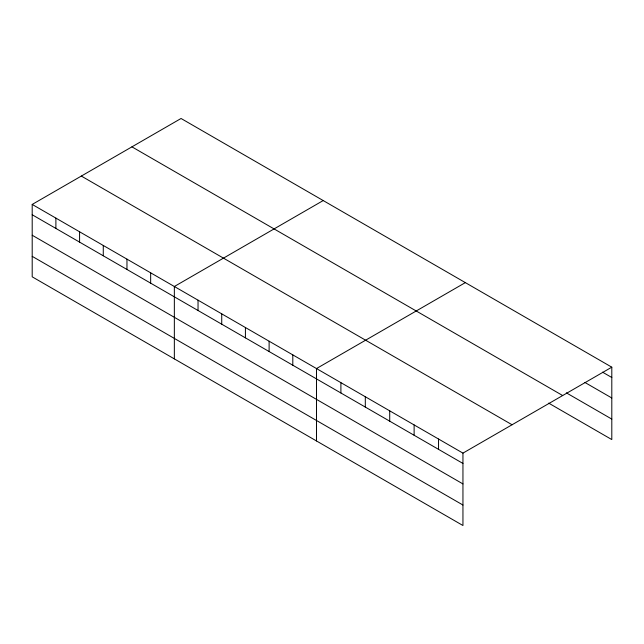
<?xml version="1.0" encoding="UTF-8"?>
<svg xmlns="http://www.w3.org/2000/svg" width="644" height="644" viewBox="0 0 644 644"><rect width="100%" height="100%" fill="white"/><g stroke="black" fill="none" stroke-linecap="round" stroke-linejoin="round"><path stroke-width="0.97" d="M462.947 483.926L462.947 453.118L32.2 204.43L32.2 276.823L462.947 525.512L462.947 483.926L32.2 235.237M548.672 403.128L611.8 439.57L611.8 367.177L181.053 118.488L32.2 204.43M323.199 200.558L174.347 286.5L174.347 358.893M465.346 282.619L316.494 368.561L316.494 440.955M462.947 453.118L611.8 367.177M602.543 372.16L611.8 377.505M584.865 382.439L611.8 397.984M566.35 392.848L611.8 419.091M131.931 146.848L562.679 395.537M81.321 176.07L512.069 424.758M32.2 214.758L462.947 463.447M32.2 256.344L462.947 505.033M438.54 439.023L438.54 449.351M414.124 424.935L414.124 435.264M389.717 410.84L389.717 421.168M365.309 396.744L365.309 407.072M340.901 382.657L340.901 392.985M292.803 354.884L292.803 365.212M269.112 341.207L269.112 351.535M245.42 327.53L245.42 337.858M221.729 313.853L221.729 324.182M198.038 300.176L198.038 310.505M150.656 272.815L150.656 283.143M126.965 259.138L126.965 269.466M103.273 245.461L103.273 255.789M79.582 231.784L79.582 242.112M55.891 218.107L55.891 228.435"/></g></svg>
